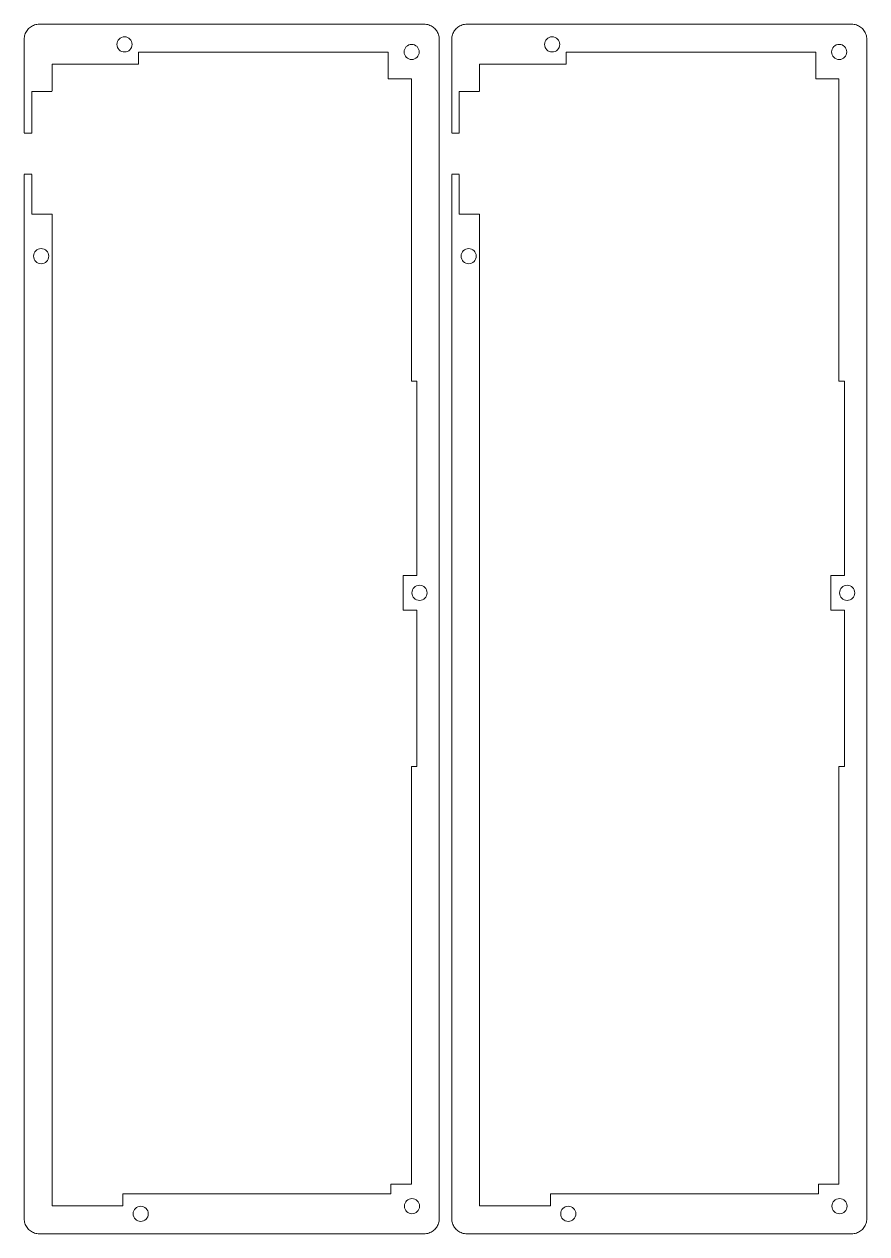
# Model space of a CAD drawing. Header units: inches. Extents: x 3 to 411, y -340 to -2.
# Drawn here: x 243.8 to 410.6, y -241.7 to -2.3 of the extents above; entities that cross this region are included whole.
import ezdxf

# ---------------------------------------------------------------- set-up
doc = ezdxf.new("R2010")
doc.units = ezdxf.units.IN
doc.header["$MEASUREMENT"] = 0
doc.layers.add('Layer 1', color=7, linetype='Continuous')

# ---------------------------------------------------------------- blocks, each defined once
blk = doc.blocks.new('block 610')
at = {"layer": 'Layer 1', "color": 4, "lineweight": 9, "true_color": 0x00ffff}
blk.add_lwpolyline([(243.77, -5.33), (243.77, -5.1)], dxfattribs=at)
blk = doc.blocks.new('block 611')
at = {"layer": 'Layer 1', "color": 4, "lineweight": 9, "true_color": 0x00ffff}
blk.add_lwpolyline([(243.77, -5.1), (243.8, -4.86)], dxfattribs=at)
blk = doc.blocks.new('block 612')
at = {"layer": 'Layer 1', "color": 4, "lineweight": 9, "true_color": 0x00ffff}
blk.add_lwpolyline([(243.8, -4.86), (243.85, -4.63)], dxfattribs=at)
blk = doc.blocks.new('block 613')
at = {"layer": 'Layer 1', "color": 4, "lineweight": 9, "true_color": 0x00ffff}
blk.add_lwpolyline([(243.85, -4.63), (243.91, -4.41)], dxfattribs=at)
blk = doc.blocks.new('block 614')
at = {"layer": 'Layer 1', "color": 4, "lineweight": 9, "true_color": 0x00ffff}
blk.add_lwpolyline([(243.91, -4.41), (243.99, -4.19)], dxfattribs=at)
blk = doc.blocks.new('block 615')
at = {"layer": 'Layer 1', "color": 4, "lineweight": 9, "true_color": 0x00ffff}
blk.add_lwpolyline([(243.99, -4.19), (244.09, -3.97)], dxfattribs=at)
blk = doc.blocks.new('block 616')
at = {"layer": 'Layer 1', "color": 4, "lineweight": 9, "true_color": 0x00ffff}
blk.add_lwpolyline([(244.09, -3.97), (244.21, -3.77)], dxfattribs=at)
blk = doc.blocks.new('block 617')
at = {"layer": 'Layer 1', "color": 4, "lineweight": 9, "true_color": 0x00ffff}
blk.add_lwpolyline([(244.21, -3.77), (244.34, -3.57)], dxfattribs=at)
blk = doc.blocks.new('block 618')
at = {"layer": 'Layer 1', "color": 4, "lineweight": 9, "true_color": 0x00ffff}
blk.add_lwpolyline([(244.34, -3.57), (244.48, -3.38)], dxfattribs=at)
blk = doc.blocks.new('block 619')
at = {"layer": 'Layer 1', "color": 4, "lineweight": 9, "true_color": 0x00ffff}
blk.add_lwpolyline([(244.48, -3.38), (244.64, -3.21)], dxfattribs=at)
blk = doc.blocks.new('block 620')
at = {"layer": 'Layer 1', "color": 4, "lineweight": 9, "true_color": 0x00ffff}
blk.add_lwpolyline([(244.64, -3.21), (244.82, -3.05)], dxfattribs=at)
blk = doc.blocks.new('block 621')
at = {"layer": 'Layer 1', "color": 4, "lineweight": 9, "true_color": 0x00ffff}
blk.add_lwpolyline([(244.82, -3.05), (245, -2.91)], dxfattribs=at)
blk = doc.blocks.new('block 622')
at = {"layer": 'Layer 1', "color": 4, "lineweight": 9, "true_color": 0x00ffff}
blk.add_lwpolyline([(245, -2.91), (245.2, -2.78)], dxfattribs=at)
blk = doc.blocks.new('block 623')
at = {"layer": 'Layer 1', "color": 4, "lineweight": 9, "true_color": 0x00ffff}
blk.add_lwpolyline([(245.2, -2.78), (245.4, -2.66)], dxfattribs=at)
blk = doc.blocks.new('block 624')
at = {"layer": 'Layer 1', "color": 4, "lineweight": 9, "true_color": 0x00ffff}
blk.add_lwpolyline([(245.4, -2.66), (245.62, -2.56)], dxfattribs=at)
blk = doc.blocks.new('block 625')
at = {"layer": 'Layer 1', "color": 4, "lineweight": 9, "true_color": 0x00ffff}
blk.add_lwpolyline([(245.62, -2.56), (245.84, -2.48)], dxfattribs=at)
blk = doc.blocks.new('block 626')
at = {"layer": 'Layer 1', "color": 4, "lineweight": 9, "true_color": 0x00ffff}
blk.add_lwpolyline([(245.84, -2.48), (246.06, -2.42)], dxfattribs=at)
blk = doc.blocks.new('block 627')
at = {"layer": 'Layer 1', "color": 4, "lineweight": 9, "true_color": 0x00ffff}
blk.add_lwpolyline([(246.06, -2.42), (246.3, -2.37)], dxfattribs=at)
blk = doc.blocks.new('block 628')
at = {"layer": 'Layer 1', "color": 4, "lineweight": 9, "true_color": 0x00ffff}
blk.add_lwpolyline([(246.3, -2.37), (246.53, -2.34)], dxfattribs=at)
blk = doc.blocks.new('block 629')
at = {"layer": 'Layer 1', "color": 4, "lineweight": 9, "true_color": 0x00ffff}
blk.add_lwpolyline([(246.53, -2.34), (246.77, -2.33)], dxfattribs=at)
blk = doc.blocks.new('block 630')
at = {"layer": 'Layer 1', "color": 4, "lineweight": 9, "true_color": 0x00ffff}
blk.add_lwpolyline([(246.77, -2.33), (322.97, -2.33)], dxfattribs=at)
blk = doc.blocks.new('block 631')
at = {"layer": 'Layer 1', "color": 4, "lineweight": 9, "true_color": 0x00ffff}
blk.add_lwpolyline([(322.97, -2.33), (323.2, -2.34)], dxfattribs=at)
blk = doc.blocks.new('block 632')
at = {"layer": 'Layer 1', "color": 4, "lineweight": 9, "true_color": 0x00ffff}
blk.add_lwpolyline([(323.2, -2.34), (323.44, -2.37)], dxfattribs=at)
blk = doc.blocks.new('block 633')
at = {"layer": 'Layer 1', "color": 4, "lineweight": 9, "true_color": 0x00ffff}
blk.add_lwpolyline([(323.44, -2.37), (323.67, -2.42)], dxfattribs=at)
blk = doc.blocks.new('block 634')
at = {"layer": 'Layer 1', "color": 4, "lineweight": 9, "true_color": 0x00ffff}
blk.add_lwpolyline([(323.67, -2.42), (323.89, -2.48)], dxfattribs=at)
blk = doc.blocks.new('block 635')
at = {"layer": 'Layer 1', "color": 4, "lineweight": 9, "true_color": 0x00ffff}
blk.add_lwpolyline([(323.89, -2.48), (324.12, -2.56)], dxfattribs=at)
blk = doc.blocks.new('block 636')
at = {"layer": 'Layer 1', "color": 4, "lineweight": 9, "true_color": 0x00ffff}
blk.add_lwpolyline([(324.12, -2.56), (324.33, -2.66)], dxfattribs=at)
blk = doc.blocks.new('block 637')
at = {"layer": 'Layer 1', "color": 4, "lineweight": 9, "true_color": 0x00ffff}
blk.add_lwpolyline([(324.33, -2.66), (324.53, -2.78)], dxfattribs=at)
blk = doc.blocks.new('block 638')
at = {"layer": 'Layer 1', "color": 4, "lineweight": 9, "true_color": 0x00ffff}
blk.add_lwpolyline([(324.53, -2.78), (324.73, -2.91)], dxfattribs=at)
blk = doc.blocks.new('block 639')
at = {"layer": 'Layer 1', "color": 4, "lineweight": 9, "true_color": 0x00ffff}
blk.add_lwpolyline([(324.73, -2.91), (324.92, -3.05)], dxfattribs=at)
blk = doc.blocks.new('block 640')
at = {"layer": 'Layer 1', "color": 4, "lineweight": 9, "true_color": 0x00ffff}
blk.add_lwpolyline([(324.92, -3.05), (325.09, -3.21)], dxfattribs=at)
blk = doc.blocks.new('block 641')
at = {"layer": 'Layer 1', "color": 4, "lineweight": 9, "true_color": 0x00ffff}
blk.add_lwpolyline([(325.09, -3.21), (325.25, -3.38)], dxfattribs=at)
blk = doc.blocks.new('block 642')
at = {"layer": 'Layer 1', "color": 4, "lineweight": 9, "true_color": 0x00ffff}
blk.add_lwpolyline([(325.25, -3.38), (325.39, -3.57)], dxfattribs=at)
blk = doc.blocks.new('block 643')
at = {"layer": 'Layer 1', "color": 4, "lineweight": 9, "true_color": 0x00ffff}
blk.add_lwpolyline([(325.39, -3.57), (325.52, -3.77)], dxfattribs=at)
blk = doc.blocks.new('block 644')
at = {"layer": 'Layer 1', "color": 4, "lineweight": 9, "true_color": 0x00ffff}
blk.add_lwpolyline([(325.52, -3.77), (325.64, -3.97)], dxfattribs=at)
blk = doc.blocks.new('block 645')
at = {"layer": 'Layer 1', "color": 4, "lineweight": 9, "true_color": 0x00ffff}
blk.add_lwpolyline([(325.64, -3.97), (325.74, -4.19)], dxfattribs=at)
blk = doc.blocks.new('block 646')
at = {"layer": 'Layer 1', "color": 4, "lineweight": 9, "true_color": 0x00ffff}
blk.add_lwpolyline([(325.74, -4.19), (325.82, -4.41)], dxfattribs=at)
blk = doc.blocks.new('block 647')
at = {"layer": 'Layer 1', "color": 4, "lineweight": 9, "true_color": 0x00ffff}
blk.add_lwpolyline([(325.82, -4.41), (325.88, -4.63)], dxfattribs=at)
blk = doc.blocks.new('block 648')
at = {"layer": 'Layer 1', "color": 4, "lineweight": 9, "true_color": 0x00ffff}
blk.add_lwpolyline([(325.88, -4.63), (325.93, -4.86)], dxfattribs=at)
blk = doc.blocks.new('block 649')
at = {"layer": 'Layer 1', "color": 4, "lineweight": 9, "true_color": 0x00ffff}
blk.add_lwpolyline([(325.93, -4.86), (325.96, -5.1)], dxfattribs=at)
blk = doc.blocks.new('block 650')
at = {"layer": 'Layer 1', "color": 4, "lineweight": 9, "true_color": 0x00ffff}
blk.add_lwpolyline([(325.96, -5.1), (325.97, -5.33)], dxfattribs=at)
blk = doc.blocks.new('block 651')
at = {"layer": 'Layer 1', "color": 4, "lineweight": 9, "true_color": 0x00ffff}
blk.add_lwpolyline([(325.97, -5.33), (325.97, -238.7)], dxfattribs=at)
blk = doc.blocks.new('block 652')
at = {"layer": 'Layer 1', "color": 4, "lineweight": 9, "true_color": 0x00ffff}
blk.add_lwpolyline([(325.97, -238.7), (325.96, -238.93)], dxfattribs=at)
blk = doc.blocks.new('block 653')
at = {"layer": 'Layer 1', "color": 4, "lineweight": 9, "true_color": 0x00ffff}
blk.add_lwpolyline([(325.96, -238.93), (325.93, -239.17)], dxfattribs=at)
blk = doc.blocks.new('block 654')
at = {"layer": 'Layer 1', "color": 4, "lineweight": 9, "true_color": 0x00ffff}
blk.add_lwpolyline([(325.93, -239.17), (325.88, -239.4)], dxfattribs=at)
blk = doc.blocks.new('block 655')
at = {"layer": 'Layer 1', "color": 4, "lineweight": 9, "true_color": 0x00ffff}
blk.add_lwpolyline([(325.88, -239.4), (325.82, -239.62)], dxfattribs=at)
blk = doc.blocks.new('block 656')
at = {"layer": 'Layer 1', "color": 4, "lineweight": 9, "true_color": 0x00ffff}
blk.add_lwpolyline([(325.82, -239.62), (325.74, -239.85)], dxfattribs=at)
blk = doc.blocks.new('block 657')
at = {"layer": 'Layer 1', "color": 4, "lineweight": 9, "true_color": 0x00ffff}
blk.add_lwpolyline([(325.74, -239.85), (325.64, -240.06)], dxfattribs=at)
blk = doc.blocks.new('block 658')
at = {"layer": 'Layer 1', "color": 4, "lineweight": 9, "true_color": 0x00ffff}
blk.add_lwpolyline([(325.64, -240.06), (325.52, -240.26)], dxfattribs=at)
blk = doc.blocks.new('block 659')
at = {"layer": 'Layer 1', "color": 4, "lineweight": 9, "true_color": 0x00ffff}
blk.add_lwpolyline([(325.52, -240.26), (325.39, -240.46)], dxfattribs=at)
blk = doc.blocks.new('block 660')
at = {"layer": 'Layer 1', "color": 4, "lineweight": 9, "true_color": 0x00ffff}
blk.add_lwpolyline([(325.39, -240.46), (325.25, -240.65)], dxfattribs=at)
blk = doc.blocks.new('block 661')
at = {"layer": 'Layer 1', "color": 4, "lineweight": 9, "true_color": 0x00ffff}
blk.add_lwpolyline([(325.25, -240.65), (325.09, -240.82)], dxfattribs=at)
blk = doc.blocks.new('block 662')
at = {"layer": 'Layer 1', "color": 4, "lineweight": 9, "true_color": 0x00ffff}
blk.add_lwpolyline([(325.09, -240.82), (324.92, -240.98)], dxfattribs=at)
blk = doc.blocks.new('block 663')
at = {"layer": 'Layer 1', "color": 4, "lineweight": 9, "true_color": 0x00ffff}
blk.add_lwpolyline([(324.92, -240.98), (324.73, -241.12)], dxfattribs=at)
blk = doc.blocks.new('block 664')
at = {"layer": 'Layer 1', "color": 4, "lineweight": 9, "true_color": 0x00ffff}
blk.add_lwpolyline([(324.73, -241.12), (324.53, -241.25)], dxfattribs=at)
blk = doc.blocks.new('block 665')
at = {"layer": 'Layer 1', "color": 4, "lineweight": 9, "true_color": 0x00ffff}
blk.add_lwpolyline([(324.53, -241.25), (324.33, -241.37)], dxfattribs=at)
blk = doc.blocks.new('block 666')
at = {"layer": 'Layer 1', "color": 4, "lineweight": 9, "true_color": 0x00ffff}
blk.add_lwpolyline([(324.33, -241.37), (324.12, -241.47)], dxfattribs=at)
blk = doc.blocks.new('block 667')
at = {"layer": 'Layer 1', "color": 4, "lineweight": 9, "true_color": 0x00ffff}
blk.add_lwpolyline([(324.12, -241.47), (323.89, -241.55)], dxfattribs=at)
blk = doc.blocks.new('block 668')
at = {"layer": 'Layer 1', "color": 4, "lineweight": 9, "true_color": 0x00ffff}
blk.add_lwpolyline([(323.89, -241.55), (323.67, -241.61)], dxfattribs=at)
blk = doc.blocks.new('block 669')
at = {"layer": 'Layer 1', "color": 4, "lineweight": 9, "true_color": 0x00ffff}
blk.add_lwpolyline([(323.67, -241.61), (323.44, -241.66)], dxfattribs=at)
blk = doc.blocks.new('block 670')
at = {"layer": 'Layer 1', "color": 4, "lineweight": 9, "true_color": 0x00ffff}
blk.add_lwpolyline([(323.44, -241.66), (323.2, -241.69)], dxfattribs=at)
blk = doc.blocks.new('block 671')
at = {"layer": 'Layer 1', "color": 4, "lineweight": 9, "true_color": 0x00ffff}
blk.add_lwpolyline([(323.2, -241.69), (322.97, -241.7)], dxfattribs=at)
blk = doc.blocks.new('block 672')
at = {"layer": 'Layer 1', "color": 4, "lineweight": 9, "true_color": 0x00ffff}
blk.add_lwpolyline([(322.97, -241.7), (246.77, -241.7)], dxfattribs=at)
blk = doc.blocks.new('block 673')
at = {"layer": 'Layer 1', "color": 4, "lineweight": 9, "true_color": 0x00ffff}
blk.add_lwpolyline([(246.77, -241.7), (246.53, -241.69)], dxfattribs=at)
blk = doc.blocks.new('block 674')
at = {"layer": 'Layer 1', "color": 4, "lineweight": 9, "true_color": 0x00ffff}
blk.add_lwpolyline([(246.53, -241.69), (246.3, -241.66)], dxfattribs=at)
blk = doc.blocks.new('block 675')
at = {"layer": 'Layer 1', "color": 4, "lineweight": 9, "true_color": 0x00ffff}
blk.add_lwpolyline([(246.3, -241.66), (246.06, -241.61)], dxfattribs=at)
blk = doc.blocks.new('block 676')
at = {"layer": 'Layer 1', "color": 4, "lineweight": 9, "true_color": 0x00ffff}
blk.add_lwpolyline([(246.06, -241.61), (245.84, -241.55)], dxfattribs=at)
blk = doc.blocks.new('block 677')
at = {"layer": 'Layer 1', "color": 4, "lineweight": 9, "true_color": 0x00ffff}
blk.add_lwpolyline([(245.84, -241.55), (245.62, -241.47)], dxfattribs=at)
blk = doc.blocks.new('block 678')
at = {"layer": 'Layer 1', "color": 4, "lineweight": 9, "true_color": 0x00ffff}
blk.add_lwpolyline([(245.62, -241.47), (245.4, -241.37)], dxfattribs=at)
blk = doc.blocks.new('block 679')
at = {"layer": 'Layer 1', "color": 4, "lineweight": 9, "true_color": 0x00ffff}
blk.add_lwpolyline([(245.4, -241.37), (245.2, -241.25)], dxfattribs=at)
blk = doc.blocks.new('block 680')
at = {"layer": 'Layer 1', "color": 4, "lineweight": 9, "true_color": 0x00ffff}
blk.add_lwpolyline([(245.2, -241.25), (245, -241.12)], dxfattribs=at)
blk = doc.blocks.new('block 681')
at = {"layer": 'Layer 1', "color": 4, "lineweight": 9, "true_color": 0x00ffff}
blk.add_lwpolyline([(245, -241.12), (244.82, -240.98)], dxfattribs=at)
blk = doc.blocks.new('block 682')
at = {"layer": 'Layer 1', "color": 4, "lineweight": 9, "true_color": 0x00ffff}
blk.add_lwpolyline([(244.82, -240.98), (244.64, -240.82)], dxfattribs=at)
blk = doc.blocks.new('block 683')
at = {"layer": 'Layer 1', "color": 4, "lineweight": 9, "true_color": 0x00ffff}
blk.add_lwpolyline([(244.64, -240.82), (244.48, -240.65)], dxfattribs=at)
blk = doc.blocks.new('block 684')
at = {"layer": 'Layer 1', "color": 4, "lineweight": 9, "true_color": 0x00ffff}
blk.add_lwpolyline([(244.48, -240.65), (244.34, -240.46)], dxfattribs=at)
blk = doc.blocks.new('block 685')
at = {"layer": 'Layer 1', "color": 4, "lineweight": 9, "true_color": 0x00ffff}
blk.add_lwpolyline([(244.34, -240.46), (244.21, -240.26)], dxfattribs=at)
blk = doc.blocks.new('block 686')
at = {"layer": 'Layer 1', "color": 4, "lineweight": 9, "true_color": 0x00ffff}
blk.add_lwpolyline([(244.21, -240.26), (244.09, -240.06)], dxfattribs=at)
blk = doc.blocks.new('block 687')
at = {"layer": 'Layer 1', "color": 4, "lineweight": 9, "true_color": 0x00ffff}
blk.add_lwpolyline([(244.09, -240.06), (243.99, -239.85)], dxfattribs=at)
blk = doc.blocks.new('block 688')
at = {"layer": 'Layer 1', "color": 4, "lineweight": 9, "true_color": 0x00ffff}
blk.add_lwpolyline([(243.99, -239.85), (243.91, -239.62)], dxfattribs=at)
blk = doc.blocks.new('block 689')
at = {"layer": 'Layer 1', "color": 4, "lineweight": 9, "true_color": 0x00ffff}
blk.add_lwpolyline([(243.91, -239.62), (243.85, -239.4)], dxfattribs=at)
blk = doc.blocks.new('block 690')
at = {"layer": 'Layer 1', "color": 4, "lineweight": 9, "true_color": 0x00ffff}
blk.add_lwpolyline([(243.85, -239.4), (243.8, -239.17)], dxfattribs=at)
blk = doc.blocks.new('block 691')
at = {"layer": 'Layer 1', "color": 4, "lineweight": 9, "true_color": 0x00ffff}
blk.add_lwpolyline([(243.8, -239.17), (243.77, -238.93)], dxfattribs=at)
blk = doc.blocks.new('block 692')
at = {"layer": 'Layer 1', "color": 4, "lineweight": 9, "true_color": 0x00ffff}
blk.add_lwpolyline([(243.77, -238.93), (243.76, -238.7)], dxfattribs=at)
blk = doc.blocks.new('block 693')
at = {"layer": 'Layer 1', "color": 4, "lineweight": 9, "true_color": 0x00ffff}
for points in [[(243.77, -23.82), (243.77, -5.33)], [(243.76, -238.7), (243.77, -32.09)]]:
    blk.add_lwpolyline(points, dxfattribs=at)
blk = doc.blocks.new('block 694')
at = {"layer": 'Layer 1', "color": 4, "lineweight": 9, "true_color": 0x00ffff}
blk.add_lwpolyline([(321.54, -149.2), (321.54, -118.29)], dxfattribs=at)
blk = doc.blocks.new('block 695')
at = {"layer": 'Layer 1', "color": 4, "lineweight": 9, "true_color": 0x00ffff}
blk.add_lwpolyline([(320.44, -149.2), (320.44, -231.88)], dxfattribs=at)
blk = doc.blocks.new('block 696')
at = {"layer": 'Layer 1', "color": 4, "lineweight": 9, "true_color": 0x00ffff}
blk.add_lwpolyline([(320.44, -13.16), (320.44, -72.96)], dxfattribs=at)
blk = doc.blocks.new('block 697')
at = {"layer": 'Layer 1', "color": 4, "lineweight": 9, "true_color": 0x00ffff}
blk.add_lwpolyline([(316.39, -233.79), (263.29, -233.79)], dxfattribs=at)
blk = doc.blocks.new('block 698')
at = {"layer": 'Layer 1', "color": 4, "lineweight": 9, "true_color": 0x00ffff}
blk.add_lwpolyline([(266.42, -7.86), (315.86, -7.86)], dxfattribs=at)
blk = doc.blocks.new('block 699')
at = {"layer": 'Layer 1', "color": 4, "lineweight": 9, "true_color": 0x00ffff}
blk.add_lwpolyline([(263.29, -236.17), (249.29, -236.17)], dxfattribs=at)
blk = doc.blocks.new('block 700')
at = {"layer": 'Layer 1', "color": 4, "lineweight": 9, "true_color": 0x00ffff}
blk.add_lwpolyline([(249.29, -236.17), (249.29, -39.95)], dxfattribs=at)
blk = doc.blocks.new('block 701')
at = {"layer": 'Layer 1', "color": 4, "lineweight": 9, "true_color": 0x00ffff}
blk.add_lwpolyline([(243.76, -32.02), (245.27, -32.02)], dxfattribs=at)
blk = doc.blocks.new('block 702')
at = {"layer": 'Layer 1', "color": 4, "lineweight": 9, "true_color": 0x00ffff}
blk.add_lwpolyline([(249.29, -15.61), (249.29, -10.24)], dxfattribs=at)
blk = doc.blocks.new('block 703')
at = {"layer": 'Layer 1', "color": 4, "lineweight": 9, "true_color": 0x00ffff}
blk.add_lwpolyline([(249.29, -10.24), (266.42, -10.24)], dxfattribs=at)
blk = doc.blocks.new('block 704')
at = {"layer": 'Layer 1', "color": 4, "lineweight": 9, "true_color": 0x00ffff}
blk.add_lwpolyline([(245.27, -23.89), (243.77, -23.89)], dxfattribs=at)
blk = doc.blocks.new('block 705')
at = {"layer": 'Layer 1', "color": 4, "lineweight": 9, "true_color": 0x00ffff}
blk.add_lwpolyline([(328.43, -5.33), (328.44, -5.1)], dxfattribs=at)
blk = doc.blocks.new('block 706')
at = {"layer": 'Layer 1', "color": 4, "lineweight": 9, "true_color": 0x00ffff}
blk.add_lwpolyline([(328.44, -5.1), (328.47, -4.86)], dxfattribs=at)
blk = doc.blocks.new('block 707')
at = {"layer": 'Layer 1', "color": 4, "lineweight": 9, "true_color": 0x00ffff}
blk.add_lwpolyline([(328.47, -4.86), (328.51, -4.63)], dxfattribs=at)
blk = doc.blocks.new('block 708')
at = {"layer": 'Layer 1', "color": 4, "lineweight": 9, "true_color": 0x00ffff}
blk.add_lwpolyline([(328.51, -4.63), (328.58, -4.41)], dxfattribs=at)
blk = doc.blocks.new('block 709')
at = {"layer": 'Layer 1', "color": 4, "lineweight": 9, "true_color": 0x00ffff}
blk.add_lwpolyline([(328.58, -4.41), (328.66, -4.19)], dxfattribs=at)
blk = doc.blocks.new('block 710')
at = {"layer": 'Layer 1', "color": 4, "lineweight": 9, "true_color": 0x00ffff}
blk.add_lwpolyline([(328.66, -4.19), (328.76, -3.97)], dxfattribs=at)
blk = doc.blocks.new('block 711')
at = {"layer": 'Layer 1', "color": 4, "lineweight": 9, "true_color": 0x00ffff}
blk.add_lwpolyline([(328.76, -3.97), (328.88, -3.77)], dxfattribs=at)
blk = doc.blocks.new('block 712')
at = {"layer": 'Layer 1', "color": 4, "lineweight": 9, "true_color": 0x00ffff}
blk.add_lwpolyline([(328.88, -3.77), (329, -3.57)], dxfattribs=at)
blk = doc.blocks.new('block 713')
at = {"layer": 'Layer 1', "color": 4, "lineweight": 9, "true_color": 0x00ffff}
blk.add_lwpolyline([(329, -3.57), (329.15, -3.38)], dxfattribs=at)
blk = doc.blocks.new('block 714')
at = {"layer": 'Layer 1', "color": 4, "lineweight": 9, "true_color": 0x00ffff}
blk.add_lwpolyline([(329.15, -3.38), (329.31, -3.21)], dxfattribs=at)
blk = doc.blocks.new('block 715')
at = {"layer": 'Layer 1', "color": 4, "lineweight": 9, "true_color": 0x00ffff}
blk.add_lwpolyline([(329.31, -3.21), (329.48, -3.05)], dxfattribs=at)
blk = doc.blocks.new('block 716')
at = {"layer": 'Layer 1', "color": 4, "lineweight": 9, "true_color": 0x00ffff}
blk.add_lwpolyline([(329.48, -3.05), (329.67, -2.91)], dxfattribs=at)
blk = doc.blocks.new('block 717')
at = {"layer": 'Layer 1', "color": 4, "lineweight": 9, "true_color": 0x00ffff}
blk.add_lwpolyline([(329.67, -2.91), (329.86, -2.78)], dxfattribs=at)
blk = doc.blocks.new('block 718')
at = {"layer": 'Layer 1', "color": 4, "lineweight": 9, "true_color": 0x00ffff}
blk.add_lwpolyline([(329.86, -2.78), (330.07, -2.66)], dxfattribs=at)
blk = doc.blocks.new('block 719')
at = {"layer": 'Layer 1', "color": 4, "lineweight": 9, "true_color": 0x00ffff}
blk.add_lwpolyline([(330.07, -2.66), (330.28, -2.56)], dxfattribs=at)
blk = doc.blocks.new('block 720')
at = {"layer": 'Layer 1', "color": 4, "lineweight": 9, "true_color": 0x00ffff}
blk.add_lwpolyline([(330.28, -2.56), (330.5, -2.48)], dxfattribs=at)
blk = doc.blocks.new('block 721')
at = {"layer": 'Layer 1', "color": 4, "lineweight": 9, "true_color": 0x00ffff}
blk.add_lwpolyline([(330.5, -2.48), (330.73, -2.42)], dxfattribs=at)
blk = doc.blocks.new('block 722')
at = {"layer": 'Layer 1', "color": 4, "lineweight": 9, "true_color": 0x00ffff}
blk.add_lwpolyline([(330.73, -2.42), (330.96, -2.37)], dxfattribs=at)
blk = doc.blocks.new('block 723')
at = {"layer": 'Layer 1', "color": 4, "lineweight": 9, "true_color": 0x00ffff}
blk.add_lwpolyline([(330.96, -2.37), (331.2, -2.34)], dxfattribs=at)
blk = doc.blocks.new('block 724')
at = {"layer": 'Layer 1', "color": 4, "lineweight": 9, "true_color": 0x00ffff}
blk.add_lwpolyline([(331.2, -2.34), (331.43, -2.33)], dxfattribs=at)
blk = doc.blocks.new('block 725')
at = {"layer": 'Layer 1', "color": 4, "lineweight": 9, "true_color": 0x00ffff}
blk.add_lwpolyline([(331.43, -2.33), (407.63, -2.33)], dxfattribs=at)
blk = doc.blocks.new('block 726')
at = {"layer": 'Layer 1', "color": 4, "lineweight": 9, "true_color": 0x00ffff}
blk.add_lwpolyline([(407.63, -2.33), (407.87, -2.34)], dxfattribs=at)
blk = doc.blocks.new('block 727')
at = {"layer": 'Layer 1', "color": 4, "lineweight": 9, "true_color": 0x00ffff}
blk.add_lwpolyline([(407.87, -2.34), (408.1, -2.37)], dxfattribs=at)
blk = doc.blocks.new('block 728')
at = {"layer": 'Layer 1', "color": 4, "lineweight": 9, "true_color": 0x00ffff}
blk.add_lwpolyline([(408.1, -2.37), (408.33, -2.42)], dxfattribs=at)
blk = doc.blocks.new('block 729')
at = {"layer": 'Layer 1', "color": 4, "lineweight": 9, "true_color": 0x00ffff}
blk.add_lwpolyline([(408.33, -2.42), (408.56, -2.48)], dxfattribs=at)
blk = doc.blocks.new('block 730')
at = {"layer": 'Layer 1', "color": 4, "lineweight": 9, "true_color": 0x00ffff}
blk.add_lwpolyline([(408.56, -2.48), (408.78, -2.56)], dxfattribs=at)
blk = doc.blocks.new('block 731')
at = {"layer": 'Layer 1', "color": 4, "lineweight": 9, "true_color": 0x00ffff}
blk.add_lwpolyline([(408.78, -2.56), (408.99, -2.66)], dxfattribs=at)
blk = doc.blocks.new('block 732')
at = {"layer": 'Layer 1', "color": 4, "lineweight": 9, "true_color": 0x00ffff}
blk.add_lwpolyline([(408.99, -2.66), (409.2, -2.78)], dxfattribs=at)
blk = doc.blocks.new('block 733')
at = {"layer": 'Layer 1', "color": 4, "lineweight": 9, "true_color": 0x00ffff}
blk.add_lwpolyline([(409.2, -2.78), (409.4, -2.91)], dxfattribs=at)
blk = doc.blocks.new('block 734')
at = {"layer": 'Layer 1', "color": 4, "lineweight": 9, "true_color": 0x00ffff}
blk.add_lwpolyline([(409.4, -2.91), (409.58, -3.05)], dxfattribs=at)
blk = doc.blocks.new('block 735')
at = {"layer": 'Layer 1', "color": 4, "lineweight": 9, "true_color": 0x00ffff}
blk.add_lwpolyline([(409.58, -3.05), (409.76, -3.21)], dxfattribs=at)
blk = doc.blocks.new('block 736')
at = {"layer": 'Layer 1', "color": 4, "lineweight": 9, "true_color": 0x00ffff}
blk.add_lwpolyline([(409.76, -3.21), (409.92, -3.38)], dxfattribs=at)
blk = doc.blocks.new('block 737')
at = {"layer": 'Layer 1', "color": 4, "lineweight": 9, "true_color": 0x00ffff}
blk.add_lwpolyline([(409.92, -3.38), (410.06, -3.57)], dxfattribs=at)
blk = doc.blocks.new('block 738')
at = {"layer": 'Layer 1', "color": 4, "lineweight": 9, "true_color": 0x00ffff}
blk.add_lwpolyline([(410.06, -3.57), (410.19, -3.77)], dxfattribs=at)
blk = doc.blocks.new('block 739')
at = {"layer": 'Layer 1', "color": 4, "lineweight": 9, "true_color": 0x00ffff}
blk.add_lwpolyline([(410.19, -3.77), (410.31, -3.97)], dxfattribs=at)
blk = doc.blocks.new('block 740')
at = {"layer": 'Layer 1', "color": 4, "lineweight": 9, "true_color": 0x00ffff}
blk.add_lwpolyline([(410.31, -3.97), (410.4, -4.19)], dxfattribs=at)
blk = doc.blocks.new('block 741')
at = {"layer": 'Layer 1', "color": 4, "lineweight": 9, "true_color": 0x00ffff}
blk.add_lwpolyline([(410.4, -4.19), (410.49, -4.41)], dxfattribs=at)
blk = doc.blocks.new('block 742')
at = {"layer": 'Layer 1', "color": 4, "lineweight": 9, "true_color": 0x00ffff}
blk.add_lwpolyline([(410.49, -4.41), (410.55, -4.63)], dxfattribs=at)
blk = doc.blocks.new('block 743')
at = {"layer": 'Layer 1', "color": 4, "lineweight": 9, "true_color": 0x00ffff}
blk.add_lwpolyline([(410.55, -4.63), (410.6, -4.86)], dxfattribs=at)
blk = doc.blocks.new('block 744')
at = {"layer": 'Layer 1', "color": 4, "lineweight": 9, "true_color": 0x00ffff}
blk.add_lwpolyline([(410.6, -4.86), (410.62, -5.1)], dxfattribs=at)
blk = doc.blocks.new('block 745')
at = {"layer": 'Layer 1', "color": 4, "lineweight": 9, "true_color": 0x00ffff}
blk.add_lwpolyline([(410.62, -5.1), (410.63, -5.33)], dxfattribs=at)
blk = doc.blocks.new('block 746')
at = {"layer": 'Layer 1', "color": 4, "lineweight": 9, "true_color": 0x00ffff}
blk.add_lwpolyline([(410.63, -5.33), (410.63, -238.7)], dxfattribs=at)
blk = doc.blocks.new('block 747')
at = {"layer": 'Layer 1', "color": 4, "lineweight": 9, "true_color": 0x00ffff}
blk.add_lwpolyline([(410.63, -238.7), (410.62, -238.93)], dxfattribs=at)
blk = doc.blocks.new('block 748')
at = {"layer": 'Layer 1', "color": 4, "lineweight": 9, "true_color": 0x00ffff}
blk.add_lwpolyline([(410.62, -238.93), (410.6, -239.17)], dxfattribs=at)
blk = doc.blocks.new('block 749')
at = {"layer": 'Layer 1', "color": 4, "lineweight": 9, "true_color": 0x00ffff}
blk.add_lwpolyline([(410.6, -239.17), (410.55, -239.4)], dxfattribs=at)
blk = doc.blocks.new('block 750')
at = {"layer": 'Layer 1', "color": 4, "lineweight": 9, "true_color": 0x00ffff}
blk.add_lwpolyline([(410.55, -239.4), (410.49, -239.62)], dxfattribs=at)
blk = doc.blocks.new('block 751')
at = {"layer": 'Layer 1', "color": 4, "lineweight": 9, "true_color": 0x00ffff}
blk.add_lwpolyline([(410.49, -239.62), (410.4, -239.84)], dxfattribs=at)
blk = doc.blocks.new('block 752')
at = {"layer": 'Layer 1', "color": 4, "lineweight": 9, "true_color": 0x00ffff}
blk.add_lwpolyline([(410.4, -239.84), (410.31, -240.06)], dxfattribs=at)
blk = doc.blocks.new('block 753')
at = {"layer": 'Layer 1', "color": 4, "lineweight": 9, "true_color": 0x00ffff}
blk.add_lwpolyline([(410.31, -240.06), (410.19, -240.26)], dxfattribs=at)
blk = doc.blocks.new('block 754')
at = {"layer": 'Layer 1', "color": 4, "lineweight": 9, "true_color": 0x00ffff}
blk.add_lwpolyline([(410.19, -240.26), (410.06, -240.46)], dxfattribs=at)
blk = doc.blocks.new('block 755')
at = {"layer": 'Layer 1', "color": 4, "lineweight": 9, "true_color": 0x00ffff}
blk.add_lwpolyline([(410.06, -240.46), (409.92, -240.65)], dxfattribs=at)
blk = doc.blocks.new('block 756')
at = {"layer": 'Layer 1', "color": 4, "lineweight": 9, "true_color": 0x00ffff}
blk.add_lwpolyline([(409.92, -240.65), (409.76, -240.82)], dxfattribs=at)
blk = doc.blocks.new('block 757')
at = {"layer": 'Layer 1', "color": 4, "lineweight": 9, "true_color": 0x00ffff}
blk.add_lwpolyline([(409.76, -240.82), (409.58, -240.98)], dxfattribs=at)
blk = doc.blocks.new('block 758')
at = {"layer": 'Layer 1', "color": 4, "lineweight": 9, "true_color": 0x00ffff}
blk.add_lwpolyline([(409.58, -240.98), (409.4, -241.12)], dxfattribs=at)
blk = doc.blocks.new('block 759')
at = {"layer": 'Layer 1', "color": 4, "lineweight": 9, "true_color": 0x00ffff}
blk.add_lwpolyline([(409.4, -241.12), (409.2, -241.25)], dxfattribs=at)
blk = doc.blocks.new('block 760')
at = {"layer": 'Layer 1', "color": 4, "lineweight": 9, "true_color": 0x00ffff}
blk.add_lwpolyline([(409.2, -241.25), (408.99, -241.37)], dxfattribs=at)
blk = doc.blocks.new('block 761')
at = {"layer": 'Layer 1', "color": 4, "lineweight": 9, "true_color": 0x00ffff}
blk.add_lwpolyline([(408.99, -241.37), (408.78, -241.47)], dxfattribs=at)
blk = doc.blocks.new('block 762')
at = {"layer": 'Layer 1', "color": 4, "lineweight": 9, "true_color": 0x00ffff}
blk.add_lwpolyline([(408.78, -241.47), (408.56, -241.55)], dxfattribs=at)
blk = doc.blocks.new('block 763')
at = {"layer": 'Layer 1', "color": 4, "lineweight": 9, "true_color": 0x00ffff}
blk.add_lwpolyline([(408.56, -241.55), (408.33, -241.61)], dxfattribs=at)
blk = doc.blocks.new('block 764')
at = {"layer": 'Layer 1', "color": 4, "lineweight": 9, "true_color": 0x00ffff}
blk.add_lwpolyline([(408.33, -241.61), (408.1, -241.66)], dxfattribs=at)
blk = doc.blocks.new('block 765')
at = {"layer": 'Layer 1', "color": 4, "lineweight": 9, "true_color": 0x00ffff}
blk.add_lwpolyline([(408.1, -241.66), (407.87, -241.69)], dxfattribs=at)
blk = doc.blocks.new('block 766')
at = {"layer": 'Layer 1', "color": 4, "lineweight": 9, "true_color": 0x00ffff}
blk.add_lwpolyline([(407.87, -241.69), (407.63, -241.7)], dxfattribs=at)
blk = doc.blocks.new('block 767')
at = {"layer": 'Layer 1', "color": 4, "lineweight": 9, "true_color": 0x00ffff}
blk.add_lwpolyline([(407.63, -241.7), (331.43, -241.7)], dxfattribs=at)
blk = doc.blocks.new('block 768')
at = {"layer": 'Layer 1', "color": 4, "lineweight": 9, "true_color": 0x00ffff}
blk.add_lwpolyline([(331.43, -241.7), (331.2, -241.69)], dxfattribs=at)
blk = doc.blocks.new('block 769')
at = {"layer": 'Layer 1', "color": 4, "lineweight": 9, "true_color": 0x00ffff}
blk.add_lwpolyline([(331.2, -241.69), (330.96, -241.66)], dxfattribs=at)
blk = doc.blocks.new('block 770')
at = {"layer": 'Layer 1', "color": 4, "lineweight": 9, "true_color": 0x00ffff}
blk.add_lwpolyline([(330.96, -241.66), (330.73, -241.61)], dxfattribs=at)
blk = doc.blocks.new('block 771')
at = {"layer": 'Layer 1', "color": 4, "lineweight": 9, "true_color": 0x00ffff}
blk.add_lwpolyline([(330.73, -241.61), (330.5, -241.55)], dxfattribs=at)
blk = doc.blocks.new('block 772')
at = {"layer": 'Layer 1', "color": 4, "lineweight": 9, "true_color": 0x00ffff}
blk.add_lwpolyline([(330.5, -241.55), (330.28, -241.47)], dxfattribs=at)
blk = doc.blocks.new('block 773')
at = {"layer": 'Layer 1', "color": 4, "lineweight": 9, "true_color": 0x00ffff}
blk.add_lwpolyline([(330.28, -241.47), (330.07, -241.37)], dxfattribs=at)
blk = doc.blocks.new('block 774')
at = {"layer": 'Layer 1', "color": 4, "lineweight": 9, "true_color": 0x00ffff}
blk.add_lwpolyline([(330.07, -241.37), (329.86, -241.25)], dxfattribs=at)
blk = doc.blocks.new('block 775')
at = {"layer": 'Layer 1', "color": 4, "lineweight": 9, "true_color": 0x00ffff}
blk.add_lwpolyline([(329.86, -241.25), (329.67, -241.12)], dxfattribs=at)
blk = doc.blocks.new('block 776')
at = {"layer": 'Layer 1', "color": 4, "lineweight": 9, "true_color": 0x00ffff}
blk.add_lwpolyline([(329.67, -241.12), (329.48, -240.98)], dxfattribs=at)
blk = doc.blocks.new('block 777')
at = {"layer": 'Layer 1', "color": 4, "lineweight": 9, "true_color": 0x00ffff}
blk.add_lwpolyline([(329.48, -240.98), (329.31, -240.82)], dxfattribs=at)
blk = doc.blocks.new('block 778')
at = {"layer": 'Layer 1', "color": 4, "lineweight": 9, "true_color": 0x00ffff}
blk.add_lwpolyline([(329.31, -240.82), (329.15, -240.65)], dxfattribs=at)
blk = doc.blocks.new('block 779')
at = {"layer": 'Layer 1', "color": 4, "lineweight": 9, "true_color": 0x00ffff}
blk.add_lwpolyline([(329.15, -240.65), (329, -240.46)], dxfattribs=at)
blk = doc.blocks.new('block 780')
at = {"layer": 'Layer 1', "color": 4, "lineweight": 9, "true_color": 0x00ffff}
blk.add_lwpolyline([(329, -240.46), (328.88, -240.26)], dxfattribs=at)
blk = doc.blocks.new('block 781')
at = {"layer": 'Layer 1', "color": 4, "lineweight": 9, "true_color": 0x00ffff}
blk.add_lwpolyline([(328.88, -240.26), (328.76, -240.06)], dxfattribs=at)
blk = doc.blocks.new('block 782')
at = {"layer": 'Layer 1', "color": 4, "lineweight": 9, "true_color": 0x00ffff}
blk.add_lwpolyline([(328.76, -240.06), (328.66, -239.84)], dxfattribs=at)
blk = doc.blocks.new('block 783')
at = {"layer": 'Layer 1', "color": 4, "lineweight": 9, "true_color": 0x00ffff}
blk.add_lwpolyline([(328.66, -239.84), (328.58, -239.62)], dxfattribs=at)
blk = doc.blocks.new('block 784')
at = {"layer": 'Layer 1', "color": 4, "lineweight": 9, "true_color": 0x00ffff}
blk.add_lwpolyline([(328.58, -239.62), (328.51, -239.4)], dxfattribs=at)
blk = doc.blocks.new('block 785')
at = {"layer": 'Layer 1', "color": 4, "lineweight": 9, "true_color": 0x00ffff}
blk.add_lwpolyline([(328.51, -239.4), (328.47, -239.17)], dxfattribs=at)
blk = doc.blocks.new('block 786')
at = {"layer": 'Layer 1', "color": 4, "lineweight": 9, "true_color": 0x00ffff}
blk.add_lwpolyline([(328.47, -239.17), (328.44, -238.93)], dxfattribs=at)
blk = doc.blocks.new('block 787')
at = {"layer": 'Layer 1', "color": 4, "lineweight": 9, "true_color": 0x00ffff}
blk.add_lwpolyline([(328.44, -238.93), (328.43, -238.7)], dxfattribs=at)
blk = doc.blocks.new('block 788')
at = {"layer": 'Layer 1', "color": 4, "lineweight": 9, "true_color": 0x00ffff}
for points in [[(328.43, -23.82), (328.43, -5.33)], [(328.43, -238.7), (328.43, -32.09)]]:
    blk.add_lwpolyline(points, dxfattribs=at)
blk = doc.blocks.new('block 789')
at = {"layer": 'Layer 1', "color": 4, "lineweight": 9, "true_color": 0x00ffff}
blk.add_lwpolyline([(406.21, -149.2), (406.21, -118.29)], dxfattribs=at)
blk = doc.blocks.new('block 790')
at = {"layer": 'Layer 1', "color": 4, "lineweight": 9, "true_color": 0x00ffff}
blk.add_lwpolyline([(405.11, -149.2), (405.11, -231.88)], dxfattribs=at)
blk = doc.blocks.new('block 791')
at = {"layer": 'Layer 1', "color": 4, "lineweight": 9, "true_color": 0x00ffff}
blk.add_lwpolyline([(405.11, -13.16), (405.11, -72.95)], dxfattribs=at)
blk = doc.blocks.new('block 792')
at = {"layer": 'Layer 1', "color": 4, "lineweight": 9, "true_color": 0x00ffff}
blk.add_lwpolyline([(401.05, -233.79), (347.96, -233.79)], dxfattribs=at)
blk = doc.blocks.new('block 793')
at = {"layer": 'Layer 1', "color": 4, "lineweight": 9, "true_color": 0x00ffff}
blk.add_lwpolyline([(351.09, -7.86), (400.52, -7.86)], dxfattribs=at)
blk = doc.blocks.new('block 794')
at = {"layer": 'Layer 1', "color": 4, "lineweight": 9, "true_color": 0x00ffff}
blk.add_lwpolyline([(347.96, -236.17), (333.96, -236.17)], dxfattribs=at)
blk = doc.blocks.new('block 795')
at = {"layer": 'Layer 1', "color": 4, "lineweight": 9, "true_color": 0x00ffff}
blk.add_lwpolyline([(333.96, -236.17), (333.96, -39.95)], dxfattribs=at)
blk = doc.blocks.new('block 796')
at = {"layer": 'Layer 1', "color": 4, "lineweight": 9, "true_color": 0x00ffff}
blk.add_lwpolyline([(328.43, -32.02), (329.93, -32.02)], dxfattribs=at)
blk = doc.blocks.new('block 797')
at = {"layer": 'Layer 1', "color": 4, "lineweight": 9, "true_color": 0x00ffff}
blk.add_lwpolyline([(333.96, -15.61), (333.96, -10.24)], dxfattribs=at)
blk = doc.blocks.new('block 798')
at = {"layer": 'Layer 1', "color": 4, "lineweight": 9, "true_color": 0x00ffff}
blk.add_lwpolyline([(333.96, -10.24), (351.09, -10.24)], dxfattribs=at)
blk = doc.blocks.new('block 799')
at = {"layer": 'Layer 1', "color": 4, "lineweight": 9, "true_color": 0x00ffff}
blk.add_lwpolyline([(329.93, -23.89), (328.43, -23.89)], dxfattribs=at)

msp = doc.modelspace()

# ---------------------------------------------------------------- linework, layer by layer
at = {"layer": 'Layer 1', "color": 4, "lineweight": 9, "true_color": 0x00ffff}
for points in [[(266.42, -10.24), (266.42, -7.86)], [(315.86, -13.16), (315.86, -7.86)], [(351.09, -10.24), (351.09, -7.86)], [(400.52, -13.16), (400.52, -7.86)], [(320.44, -13.16), (315.86, -13.16)], [(405.11, -13.16), (400.52, -13.16)], [(245.27, -23.9), (245.27, -15.64), (249.25, -15.64)], [(329.93, -23.9), (329.93, -15.64), (333.92, -15.64)], [(249.29, -39.95), (248.39, -39.95), (245.27, -39.95), (245.27, -32.08)], [(333.96, -39.95), (333.05, -39.95), (329.93, -39.95), (329.93, -32.08)], [(320.44, -72.96), (321.54, -72.96)], [(321.54, -111.45), (321.54, -72.96)], [(405.11, -72.95), (406.21, -72.95)], [(406.21, -111.45), (406.21, -72.95)], [(318.82, -118.29), (318.82, -111.45)], [(318.82, -111.45), (321.54, -111.45)], [(403.49, -118.29), (403.49, -111.45)], [(403.49, -111.45), (406.21, -111.45)], [(321.54, -118.29), (318.82, -118.29)], [(406.21, -118.29), (403.49, -118.29)], [(321.54, -149.2), (320.44, -149.2)], [(406.21, -149.2), (405.11, -149.2)], [(320.44, -231.88), (316.39, -231.88)], [(316.39, -231.88), (316.39, -233.79)], [(405.11, -231.88), (401.05, -231.88)], [(401.05, -231.88), (401.05, -233.79)], [(263.29, -236.17), (263.29, -233.79)], [(347.96, -236.17), (347.96, -233.79)]]:
    msp.add_lwpolyline(points, dxfattribs=at)
at = {"layer": 'Layer 1', "color": 5, "lineweight": 9, "true_color": 0x0000ff}
for points in [[(263.64, -7.83), (264.47, -7.83), (265.14, -7.16), (265.14, -6.33), (265.14, -5.51), (264.47, -4.83), (263.64, -4.83), (262.81, -4.83), (262.14, -5.51), (262.14, -6.33), (262.14, -7.16), (262.81, -7.83), (263.64, -7.83)], [(320.5, -9.33), (321.33, -9.33), (322, -8.66), (322, -7.83), (322, -7.01), (321.33, -6.33), (320.5, -6.33), (319.67, -6.33), (319, -7.01), (319, -7.83), (319, -8.66), (319.67, -9.33), (320.5, -9.33)], [(348.31, -7.83), (349.14, -7.83), (349.81, -7.16), (349.81, -6.33), (349.81, -5.5), (349.14, -4.83), (348.31, -4.83), (347.48, -4.83), (346.81, -5.5), (346.81, -6.33), (346.81, -7.16), (347.48, -7.83), (348.31, -7.83)], [(405.17, -9.33), (406, -9.33), (406.67, -8.66), (406.67, -7.83), (406.67, -7), (406, -6.33), (405.17, -6.33), (404.34, -6.33), (403.67, -7), (403.67, -7.83), (403.67, -8.66), (404.34, -9.33), (405.17, -9.33)], [(247.12, -49.73), (247.95, -49.73), (248.62, -49.06), (248.62, -48.23), (248.62, -47.4), (247.95, -46.73), (247.12, -46.73), (246.29, -46.73), (245.62, -47.4), (245.62, -48.23), (245.62, -49.06), (246.29, -49.73), (247.12, -49.73)], [(331.79, -49.73), (332.61, -49.73), (333.29, -49.06), (333.29, -48.23), (333.29, -47.4), (332.61, -46.73), (331.79, -46.73), (330.96, -46.73), (330.29, -47.4), (330.29, -48.23), (330.29, -49.06), (330.96, -49.73), (331.79, -49.73)], [(322.06, -113.37), (322.89, -113.37), (323.56, -114.04), (323.56, -114.87), (323.56, -115.7), (322.89, -116.37), (322.06, -116.37), (321.24, -116.37), (320.56, -115.7), (320.56, -114.87), (320.56, -114.04), (321.24, -113.37), (322.06, -113.37)], [(406.73, -113.37), (407.56, -113.37), (408.23, -114.04), (408.23, -114.87), (408.23, -115.7), (407.56, -116.37), (406.73, -116.37), (405.9, -116.37), (405.23, -115.7), (405.23, -114.87), (405.23, -114.04), (405.9, -113.37), (406.73, -113.37)], [(266.84, -236.23), (267.67, -236.23), (268.34, -236.91), (268.34, -237.73), (268.34, -238.56), (267.67, -239.23), (266.84, -239.23), (266.01, -239.23), (265.34, -238.56), (265.34, -237.73), (265.34, -236.91), (266.01, -236.23), (266.84, -236.23)], [(320.56, -234.73), (321.39, -234.73), (322.06, -235.41), (322.06, -236.23), (322.06, -237.06), (321.39, -237.73), (320.56, -237.73), (319.74, -237.73), (319.06, -237.06), (319.06, -236.23), (319.06, -235.41), (319.74, -234.73), (320.56, -234.73)], [(351.51, -236.23), (352.34, -236.23), (353.01, -236.91), (353.01, -237.73), (353.01, -238.56), (352.34, -239.23), (351.51, -239.23), (350.68, -239.23), (350.01, -238.56), (350.01, -237.73), (350.01, -236.91), (350.68, -236.23), (351.51, -236.23)], [(405.23, -234.73), (406.06, -234.73), (406.73, -235.41), (406.73, -236.23), (406.73, -237.06), (406.06, -237.73), (405.23, -237.73), (404.4, -237.73), (403.73, -237.06), (403.73, -236.23), (403.73, -235.41), (404.4, -234.73), (405.23, -234.73)]]:
    msp.add_open_spline(points, degree=3, knots=[0, 0, 0, 0, 1, 1, 1, 2, 2, 2, 3, 3, 3, 4, 4, 4, 4], dxfattribs=at)

# ---------------------------------------------------------------- block references
at = {"layer": 'Layer 1'}
for name in ['block 627', 'block 628', 'block 629', 'block 630', 'block 631', 'block 632', 'block 633', 'block 722', 'block 723', 'block 724', 'block 725', 'block 726', 'block 727', 'block 728', 'block 612', 'block 613', 'block 614', 'block 615', 'block 616', 'block 617', 'block 618', 'block 619', 'block 620', 'block 621', 'block 622', 'block 623', 'block 624', 'block 625', 'block 626', 'block 634', 'block 635', 'block 636', 'block 637', 'block 638', 'block 639', 'block 640', 'block 641', 'block 642', 'block 643', 'block 644', 'block 645', 'block 646', 'block 647', 'block 648', 'block 707', 'block 708', 'block 709', 'block 710', 'block 711', 'block 712', 'block 713', 'block 714', 'block 715', 'block 716', 'block 717', 'block 718', 'block 719', 'block 720', 'block 721', 'block 729', 'block 730', 'block 731', 'block 732', 'block 733', 'block 734', 'block 735', 'block 736', 'block 737', 'block 738', 'block 739', 'block 740', 'block 741', 'block 742', 'block 743', 'block 693', 'block 611', 'block 610', 'block 649', 'block 650', 'block 651', 'block 705', 'block 788', 'block 706', 'block 744', 'block 745', 'block 746', 'block 698', 'block 793', 'block 702', 'block 703', 'block 797', 'block 798', 'block 696', 'block 791', 'block 704', 'block 799', 'block 701', 'block 796', 'block 700', 'block 795', 'block 694', 'block 789', 'block 695', 'block 790', 'block 697', 'block 792', 'block 699', 'block 794', 'block 692', 'block 691', 'block 690', 'block 654', 'block 653', 'block 652', 'block 787', 'block 786', 'block 785', 'block 749', 'block 748', 'block 747', 'block 689', 'block 688', 'block 687', 'block 686', 'block 685', 'block 684', 'block 683', 'block 682', 'block 681', 'block 680', 'block 679', 'block 678', 'block 677', 'block 676', 'block 675', 'block 674', 'block 673', 'block 672', 'block 671', 'block 670', 'block 669', 'block 668', 'block 667', 'block 666', 'block 665', 'block 664', 'block 663', 'block 662', 'block 661', 'block 660', 'block 659', 'block 658', 'block 657', 'block 656', 'block 655', 'block 784', 'block 783', 'block 782', 'block 781', 'block 780', 'block 779', 'block 778', 'block 777', 'block 776', 'block 775', 'block 774', 'block 773', 'block 772', 'block 771', 'block 770', 'block 769', 'block 768', 'block 767', 'block 766', 'block 765', 'block 764', 'block 763', 'block 762', 'block 761', 'block 760', 'block 759', 'block 758', 'block 757', 'block 756', 'block 755', 'block 754', 'block 753', 'block 752', 'block 751', 'block 750']:
    msp.add_blockref(name, (0, 0), dxfattribs=at)

doc.saveas('drawing.dxf')
